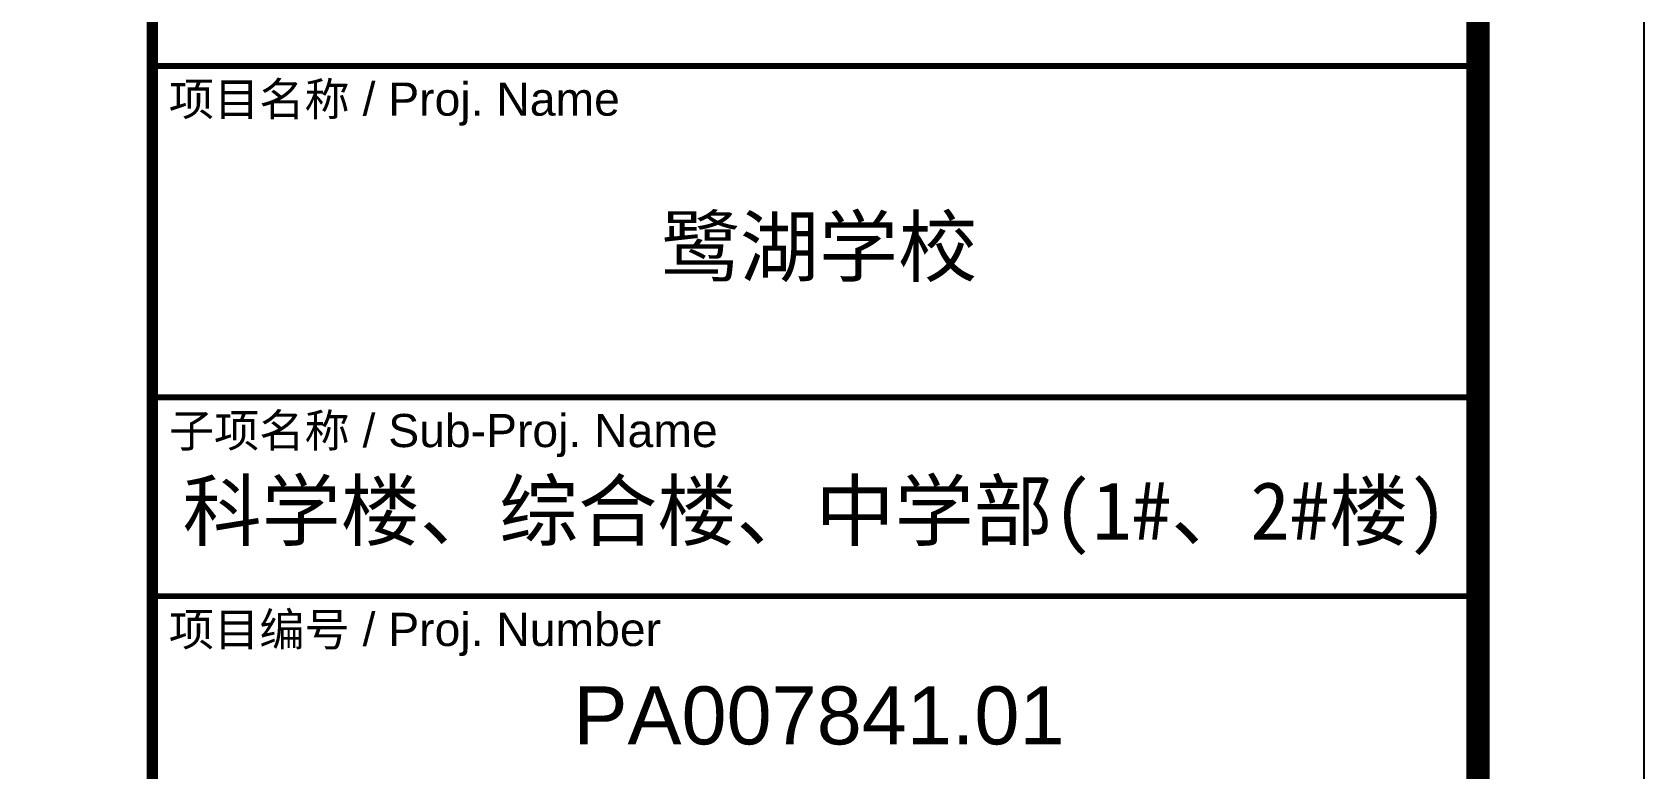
# Model space of a CAD drawing. Extents: x 447078 to 1776277, y 243534 to 519428.
# Drawn here: x 533870 to 535815, y 290713 to 291602 of the extents above; entities that cross this region are included whole.
import ezdxf

# ---------------------------------------------------------------- set-up
doc = ezdxf.new("R2010")
doc.units = 0
doc.header["$LTSCALE"] = 1000
doc.header["$MEASUREMENT"] = 0
for name, color, linetype in [('$0$G-ANNO-TEXT', 33, 'Continuous'), ('G-0-XREF', 2, 'Continuous'), ('图框CCDI_B0GA1+0.00$0$G-ANNO-TEXT', 33, 'Continuous'), ('图框CCDI_B0GA1+0.00$0$G-BORD', 3, 'Continuous')]:
    doc.layers.add(name, color=color, linetype=linetype)
doc.styles.add('$0$CCDI_T_G01', font='')
doc.styles.add('图框CCDI_B0GA1+0.00$0$CCDI_T_G01', font='arial.ttf')
doc.styles.get('$0$CCDI_T_G01').set_extended_font_data('Arial')

# ---------------------------------------------------------------- blocks, each defined once
blk = doc.blocks.new('图框CCDI_B0GA1+0.00')
at = {"layer": '图框CCDI_B0GA1+0.00$0$G-BORD'}
blk.add_lwpolyline([(0, 59400), (84100, 59400), (84100, 0), (0, 0)], close=True, dxfattribs=at)
at = {"layer": '图框CCDI_B0GA1+0.00$0$G-BORD', "const_width": 140}
blk.add_lwpolyline([(3300, 58400), (83100, 58400), (83100, 1000), (3300, 1000)], close=True, dxfattribs=at)
at = {"layer": '图框CCDI_B0GA1+0.00$0$G-BORD'}
for points, const_width in [([(75100, 1000), (75100, 58400)], 70), ([(75100, 18200), (83100, 18200)], 35), ([(75100, 16200), (83100, 16200)], 35), ([(75100, 15000), (83100, 15000)], 35)]:
    blk.add_lwpolyline(points, dxfattribs=dict(at, const_width=const_width))
at = {"layer": '图框CCDI_B0GA1+0.00$0$G-ANNO-TEXT', "style": '图框CCDI_B0GA1+0.00$0$CCDI_T_G01'}
for s, insert, char_height, width, attachment_point in [('{\\fSimSun|b0|i0|c134|p54;项目名称} / Proj. Name', (75200, 18100), 200, 7900, 1), ('{\\fSimSun|b0|i0|c134|p2;鹭湖学校}', (79122.9, 17090), 350, 8000, 5), ('{\\fSimSun|b0|i0|c134|p54;子项名称} / Sub-Proj. Name', (75200, 16100), 200, 7900, 1), ('{\\fSimSun|b0|i0|c134|p54;项目编号} / Proj. Number', (75200, 14900), 200, 7900, 1), ('PA007841.01', (79122.9, 14278.6), 350, 8000, 5)]:
    blk.add_mtext(s, dxfattribs=dict(at, insert=insert, char_height=char_height, width=width, attachment_point=attachment_point))

msp = doc.modelspace()

# ---------------------------------------------------------------- block references
at = {"layer": 'G-0-XREF', "xscale": 0.2, "yscale": 0.2, "zscale": 0.2}
msp.add_blockref('图框CCDI_B0GA1+0.00', (518994.8, 287921.6), dxfattribs=at)

# ---------------------------------------------------------------- texts
at = {"layer": '$0$G-ANNO-TEXT', "insert": (534814.8, 291015.5), "char_height": 70, "width": 1600, "attachment_point": 5, "line_spacing_factor": 0.9, "style": '$0$CCDI_T_G01'}
msp.add_mtext('{\\fSimSun|b0|i0|c134|p2;科学楼、综合楼、中学部(1#、2#楼)}', dxfattribs=at)

doc.saveas('drawing.dxf')
